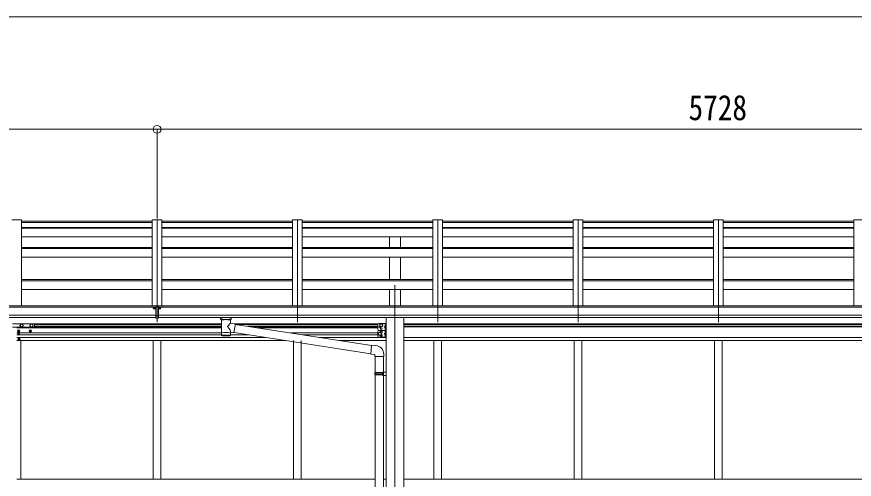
# Model space of a CAD drawing. Units: millimetres at full size, sheet at 1:40; details may follow other scales. Extents: x -11181 to 11305, y -7804 to 7716.
# Drawn here: x 3572 to 7845, y 1086 to 3446 of the extents above; entities that cross this region are included whole.
import ezdxf
from ezdxf.enums import TextEntityAlignment as Align

# ---------------------------------------------------------------- set-up
doc = ezdxf.new("R2010")
doc.units = ezdxf.units.MM
doc.header["$LTSCALE"] = 40
doc.header["$PDMODE"] = 32
doc.header["$PDSIZE"] = 40
for name, color, linetype, lineweight in [('0-1_本体', 4, 'Continuous', 9), ('0-2_部品', 7, 'Continuous', 9), ('0-8_PARTS2', 2, 'Continuous', 9), ('0-A_寸法', 6, 'Continuous', 9), ('1-1_GLASS', 4, 'Continuous', 9), ('1-2_GLASS_SEAL', 7, 'Continuous', 9)]:
    doc.layers.add(name, color=color, linetype=linetype, lineweight=lineweight)
doc.styles.add('ＭＳ ゴシック', font='')
doc.styles.get('ＭＳ ゴシック').set_extended_font_data('MS Gothic')

msp = doc.modelspace()

# ---------------------------------------------------------------- linework, layer by layer
at = {"layer": '0-1_本体'}
for p, q in [((3596.72, 2409.51), (3546.72, 2409.51)), ((3596.72, 2409.51), (3596.72, 1970.22)), ((4262.72, 2403.42), (3596.72, 2403.42)), ((3596.72, 2396.51), (4262.72, 2396.51)), ((4262.72, 2409.51), (4262.72, 1970.22)), ((4312.72, 2409.51), (4262.72, 2409.51)), ((4262.72, 2409.51), (4312.72, 2409.51)), ((4312.72, 2409.51), (4312.72, 1970.22)), ((4312.72, 2403.42), (4978.72, 2403.42)), ((4978.72, 2396.51), (4312.72, 2396.51)), ((4978.72, 2409.51), (4978.72, 1970.22)), ((4978.72, 2409.51), (5028.72, 2409.51)), ((5028.72, 2409.51), (5028.72, 1970.22)), ((5028.72, 2403.42), (5694.72, 2403.42)), ((5694.72, 2396.51), (5028.72, 2396.51)), ((5694.72, 2409.51), (5694.72, 1970.22)), ((5694.72, 2409.51), (5744.72, 2409.51)), ((5744.72, 2409.51), (5744.72, 1970.22)), ((5744.72, 2403.42), (6410.72, 2403.42)), ((6410.72, 2396.51), (5744.72, 2396.51)), ((6410.72, 2409.51), (6410.72, 1970.22)), ((6410.72, 2409.51), (6460.72, 2409.51)), ((6460.72, 2409.51), (6460.72, 1970.22)), ((6460.72, 2403.42), (7126.72, 2403.42)), ((7126.72, 2396.51), (6460.72, 2396.51)), ((7126.72, 2409.51), (7126.72, 1970.22)), ((7126.72, 2409.51), (7176.72, 2409.51)), ((7176.72, 2409.51), (7176.72, 1970.22)), ((7176.72, 2403.42), (7842.72, 2403.42)), ((7842.72, 2396.51), (7176.72, 2396.51)), ((7842.72, 2409.51), (7842.72, 1970.22)), ((7842.72, 2409.51), (7892.72, 2409.51)), ((3596.72, 2369.79), (4262.72, 2369.79)), ((3596.72, 2367.21), (4262.72, 2367.21)), ((4978.72, 2369.79), (4312.72, 2369.79)), ((4978.72, 2367.21), (4312.72, 2367.21)), ((5694.72, 2369.79), (5028.72, 2369.79)), ((5694.72, 2367.21), (5028.72, 2367.21)), ((6410.72, 2369.79), (5744.72, 2369.79)), ((6410.72, 2367.21), (5744.72, 2367.21)), ((7126.72, 2369.79), (6460.72, 2369.79)), ((7126.72, 2367.21), (6460.72, 2367.21)), ((7842.72, 2369.79), (7176.72, 2369.79)), ((7842.72, 2367.21), (7176.72, 2367.21)), ((3596.72, 2322.48), (4262.72, 2322.48)), ((4978.72, 2322.48), (4312.72, 2322.48)), ((5694.72, 2322.48), (5028.72, 2322.48)), ((5474.22, 2268.74), (5474.22, 2322.48)), ((5529.22, 2268.74), (5529.22, 2322.48)), ((6410.72, 2322.48), (5744.72, 2322.48)), ((7126.72, 2322.48), (6460.72, 2322.48)), ((7842.72, 2322.48), (7176.72, 2322.48)), ((3596.72, 2268.74), (4262.72, 2268.74)), ((4978.72, 2268.74), (4312.72, 2268.74)), ((5694.72, 2268.74), (5028.72, 2268.74)), ((6410.72, 2268.74), (5744.72, 2268.74)), ((7126.72, 2268.74), (6460.72, 2268.74)), ((7842.72, 2268.74), (7176.72, 2268.74)), ((3596.72, 2263.18), (4262.72, 2263.18)), ((4978.72, 2263.18), (4312.72, 2263.18)), ((5694.72, 2263.18), (5028.72, 2263.18)), ((6410.72, 2263.18), (5744.72, 2263.18)), ((7126.72, 2263.18), (6460.72, 2263.18)), ((7842.72, 2263.18), (7176.72, 2263.18)), ((3596.72, 2219.18), (4262.72, 2219.18)), ((4978.72, 2219.18), (4312.72, 2219.18)), ((5694.72, 2219.18), (5028.72, 2219.18)), ((5474.22, 2105.09), (5474.22, 2219.18)), ((5529.22, 2105.09), (5529.22, 2219.18)), ((6410.72, 2219.18), (5744.72, 2219.18)), ((7126.72, 2219.18), (6460.72, 2219.18)), ((7842.72, 2219.18), (7176.72, 2219.18)), ((3596.72, 2105.09), (4262.72, 2105.09)), ((3596.72, 2098.3), (4262.72, 2098.3)), ((4978.72, 2105.09), (4312.72, 2105.09)), ((4978.72, 2098.3), (4312.72, 2098.3)), ((5694.72, 2105.09), (5028.72, 2105.09)), ((5694.72, 2098.3), (5028.72, 2098.3)), ((6410.72, 2105.09), (5744.72, 2105.09)), ((6410.72, 2098.3), (5744.72, 2098.3)), ((7126.72, 2105.09), (6460.72, 2105.09)), ((7126.72, 2098.3), (6460.72, 2098.3)), ((7842.72, 2105.09), (7176.72, 2105.09)), ((7842.72, 2098.3), (7176.72, 2098.3)), ((3596.72, 2054.74), (4262.72, 2054.74)), ((4978.72, 2054.74), (4312.72, 2054.74)), ((5694.72, 2054.74), (5028.72, 2054.74)), ((5474.22, 1970.22), (5474.22, 2054.74)), ((5529.22, 1970.22), (5529.22, 2054.74)), ((6410.72, 2054.74), (5744.72, 2054.74)), ((7126.72, 2054.74), (6460.72, 2054.74)), ((7842.72, 2054.74), (7176.72, 2054.74)), ((4257.72, 1970.22), (-1410.28, 1970.22)), ((4257.72, 1963.69), (4257.72, 1970.22)), ((4312.72, 1970.22), (4262.72, 1970.22)), ((4262.72, 1970.22), (4312.72, 1970.22)), ((4317.72, 1970.22), (9985.72, 1970.22)), ((4317.72, 1963.69), (4317.72, 1970.22)), ((4281.22, 1963.51), (-1433.78, 1963.51)), ((4294.22, 1963.51), (10009.22, 1963.51)), ((-1433.78, 1922.29), (4281.22, 1922.29)), ((4281.22, 1910.44), (-1433.78, 1910.51)), ((10009.22, 1922.29), (4294.22, 1922.29)), ((4294.22, 1910.44), (10009.22, 1910.51)), ((5456.52, 1910.35), (5456.52, -945.73)), ((5546.92, 1910.35), (5546.92, -945.73))]:
    msp.add_line(p, q, dxfattribs=at)
at = {"layer": '0-2_部品'}
for p, q in [((4281.22, 1966.02), (4281.22, 1907.16)), ((4273.25, 1958.34), (4273.25, 1956.68)), ((4273.25, 1957.44), (4274.25, 1957.44)), ((4274.25, 1956.68), (4274.25, 1958.34)), ((4275.25, 1957.58), (4276.25, 1957.58)), ((4300.2, 1957.58), (4299.2, 1957.58)), ((4301.2, 1958.34), (4301.2, 1956.68)), ((4301.2, 1957.44), (4302.2, 1957.44)), ((4302.2, 1956.68), (4302.2, 1958.34)), ((4281.22, 1920.32), (4294.22, 1920.32)), ((4612.02, 1904.19), (4612.02, 1910.3)), ((4612.03, 1904.48), (4612.28, 1905.44)), ((4612.06, 1904.13), (4612.03, 1904.48)), ((4612.06, 1904.24), (4612.03, 1903.89)), ((4612.03, 1903.89), (4612.28, 1902.93)), ((4612.28, 1905.44), (4612.8, 1906.33)), ((4612.28, 1902.93), (4612.8, 1902.05)), ((4612.8, 1906.33), (4613.61, 1907.16)), ((4612.8, 1902.05), (4613.61, 1901.21)), ((4613.61, 1907.16), (4614.72, 1907.96)), ((4613.61, 1901.21), (4614.72, 1900.41)), ((4614.72, 1907.96), (4616.12, 1908.69)), ((4614.72, 1900.41), (4616.12, 1899.69)), ((4616.12, 1899.69), (4616.1, 1819.39)), ((4661.92, 1908.67), (4662.15, 1908.58)), ((4661.92, 1899.7), (4662.15, 1899.79)), ((4661.92, 1882.11), (4661.92, 1899.7)), ((4687.14, 1878.21), (4661.92, 1882.12)), ((4662.15, 1908.58), (4663.51, 1907.85)), ((4662.15, 1899.79), (4663.51, 1900.53)), ((4663.51, 1907.85), (4664.62, 1907)), ((4663.51, 1900.53), (4664.62, 1901.37)), ((4664.62, 1907), (4665.38, 1906.13)), ((4664.62, 1901.37), (4665.38, 1902.24)), ((4665.38, 1906.13), (4665.84, 1905.23)), ((4665.38, 1902.24), (4665.84, 1903.14)), ((4665.84, 1905.23), (4666.01, 1904.35)), ((4665.84, 1903.14), (4666.01, 1904.02)), ((4666.02, 1904.19), (4666.02, 1910.3)), ((4687.14, 1878.21), (4680.12, 1832.95)), ((5382.25, 1768.3), (4686.83, 1876.19)), ((4661.94, 1819.39), (4661.92, 1836.02)), ((4661.92, 1835.77), (4680.12, 1832.95)), ((5378.58, 1726.37), (4680.39, 1834.69)), ((5382.41, 1770.07), (5378.4, 1724.24)), ((5403.24, 1768.24), (5382.41, 1770.07)), ((5378.4, 1724.24), (5398.32, 1722.5)), ((5398.32, 1722.5), (5398.32, 1712.5)), ((5398.32, 1712.5), (5444.32, 1712.5)), ((5400.32, 1712.5), (5400.32, 1629.84)), ((5442.32, 1712.5), (5442.32, 1632.4)), ((5444.32, 1712.5), (5444.32, 1723.41)), ((5398.32, 1627.84), (5399.32, 1629.84)), ((5398.32, 1627.84), (5398.32, 1619.84)), ((5398.32, 1627.84), (5442.32, 1627.84)), ((5399.32, 1629.84), (5442.32, 1629.84)), ((5437.84, 1627.84), (5437.42, 1629.84)), ((5437.84, 1627.84), (5437.84, 1619.84)), ((5440.32, 1632.34), (5456.32, 1632.81)), ((5440.32, 1630.34), (5440.32, 1632.34)), ((5440.32, 1630.34), (5442.32, 1630.34)), ((5442.32, 1617.34), (5442.32, 1630.34)), ((5456.32, 1632.81), (5456.32, 1614.87)), ((5398.32, 1619.84), (5399.32, 1617.84)), ((5398.32, 1619.84), (5442.32, 1619.84)), ((5399.32, 1617.84), (5442.32, 1617.84)), ((5400.32, 1617.84), (5400.32, 673.65)), ((5437.84, 1619.84), (5437.42, 1617.84)), ((5440.32, 1615.34), (5440.32, 1617.34)), ((5440.32, 1617.34), (5442.32, 1617.34)), ((5440.32, 1615.34), (5456.32, 1614.87)), ((5442.32, 1615.28), (5442.32, 676.21))]:
    msp.add_line(p, q, dxfattribs=at)
for points in [[(4281.22, 1966.02), (4294.22, 1966.02), (4294.22, 1907.16), (4281.22, 1907.16)], [(4272.25, 1958.48), (4271.25, 1958.48), (4271.25, 1957.58), (4272.25, 1957.58)], [(4274.25, 1959.38), (4274.25, 1960.28), (4273.25, 1960.28), (4273.25, 1959.38)], [(4273.25, 1956.68), (4273.25, 1955.78), (4274.25, 1955.78), (4274.25, 1956.68)], [(4276.25, 1957.58), (4276.25, 1958.48), (4275.25, 1958.48)], [(4299.2, 1957.58), (4299.2, 1958.48), (4300.2, 1958.48)], [(4301.2, 1959.38), (4301.2, 1960.28), (4302.2, 1960.28), (4302.2, 1959.38)], [(4302.2, 1956.68), (4302.2, 1955.78), (4301.2, 1955.78), (4301.2, 1956.68)], [(4303.2, 1958.48), (4304.2, 1958.48), (4304.2, 1957.58), (4303.2, 1957.58)]]:
    msp.add_lwpolyline(points, dxfattribs=at)
for centre, radius, start, end in [((4629.09, 1858.97), 51.38, 92.46126, 104.61963), ((4648.97, 1858.97), 51.38, 75.38037, 87.53874), ((5399.32, 1723.41), 45, 0, 85)]:
    msp.add_arc(centre, radius, start, end, dxfattribs=at)
for centre, major_axis in [((4273.75, 1958.33), (5.9, 0)), ((4301.7, 1958.33), (-5.9, 0))]:
    msp.add_ellipse(centre, major_axis=major_axis, ratio=0.9, dxfattribs=at)
for centre, major_axis, ratio, start_param, end_param in [((4273.75, 1958.03), (5.9, 0), 0.9, 6.2831853, 9.424778), ((4272.25, 1959.38), (-1, 0), 0.9, 1.5707963, 3.1415927), ((4272.25, 1956.68), (1, 0), 0.9, 6.2831853, 7.8539816), ((4272.25, 1958.34), (1, 0), 0.9, 6.2831853, 6.9023328), ((4275.25, 1959.38), (1, 0), 0.9, 3.1415927, 4.712389), ((4275.25, 1958.34), (-1, 0), 0.9, 5.6640378, 6.2831853), ((4275.25, 1956.68), (-1, 0), 0.9, 4.712389, 6.2831853), ((4301.7, 1958.03), (-5.9, 0), 0.9, 3.1415927, 6.2831853), ((4300.2, 1959.38), (-1, 0), 0.9, 1.5707963, 3.1415927), ((4300.2, 1956.68), (1, 0), 0.9, 6.2831853, 7.8539816), ((4300.2, 1958.34), (1, 0), 0.9, 6.2831853, 6.9023328), ((4303.2, 1959.38), (1, 0), 0.9, 3.1415927, 4.712389), ((4303.2, 1958.34), (-1, 0), 0.9, 5.6640378, 6.2831853), ((4303.2, 1956.68), (-1, 0), 0.9, 4.712389, 6.2831853), ((4639.02, 1898.49), (-22.91, -0.42), 0.072511, 4.711586, 6.2823824), ((4639.04, 1900.12), (-22.91, -0.42), 0.072511, 4.711586, 6.2823824), ((4639, 1900.12), (22.92, -0.42), 0.07247, 0.0008089, 1.5716053), ((4639, 1898.49), (22.92, -0.42), 0.07247, 0.0008089, 1.5716053), ((4641.57, 1859.92), (20.32, 22.25), 0.045535, 4.9756507, 6.2441899), ((4650.02, 1904.19), (16, 0), 0.361356, 0, 0.0194874), ((4650.02, 1904.19), (16, 0), 0.361356, 6.2636979, 6.2831853), ((4639.02, 1862.56), (-22.81, 26.62), 0.234429, 3.1563334, 4.5976381), ((4639.02, 1819.39), (22.92, 0), 0.101955, 6.2829723, 9.4248207), ((4639.02, 1819.39), (22.92, 0), 0.101955, 3.1415499, 6.2833984), ((4639.02, 1831.83), (22.91, 0), 0.122865, 6.2831853, 9.424778)]:
    msp.add_ellipse(centre, major_axis=major_axis, ratio=ratio, start_param=start_param, end_param=end_param, dxfattribs=at)
at = {"layer": '0-8_PARTS2'}
for p, q in [((4287.72, 2406.37), (4287.72, 1887.08)), ((4287.72, 2406.37), (4287.72, 1887.08)), ((5003.72, 2406.37), (5003.72, 1887.08)), ((5719.72, 2406.37), (5719.72, 1887.08)), ((6435.72, 2406.37), (6435.72, 1887.08)), ((7151.72, 2406.37), (7151.72, 1887.08)), ((5501.72, 2075.89), (5501.72, -999.34))]:
    msp.add_line(p, q, dxfattribs=at)
at = {"layer": '0-A_寸法'}
for p, q in [((-1460.27, 3445.61), (10035.72, 3445.61)), ((-1440.28, 2871.2), (4287.72, 2871.2)), ((10015.72, 2871.2), (4287.72, 2871.2)), ((4287.72, 2871.2), (4287.72, 2415.63)), ((4287.72, 2871.2), (4287.72, 2415.63))]:
    msp.add_line(p, q, dxfattribs=at)
msp.add_point((4287.72, 2871.2), dxfattribs=at)
at = {"layer": '1-1_GLASS'}
for p, q in [((4616.12, 1879.19), (3571.74, 1879.19)), ((4616.11, 1858.19), (3571.74, 1858.19)), ((4616.11, 1875.69), (3661.72, 1875.69)), ((4616.11, 1866.69), (3661.72, 1866.69)), ((4616.11, 1863.19), (3661.72, 1863.19)), ((4681.2, 1879.19), (5416.52, 1879.19)), ((4690.06, 1875.69), (5414.55, 1875.69)), ((4748.07, 1866.69), (5414.52, 1866.69)), ((4770.63, 1863.19), (5414.52, 1863.19)), ((5414.52, 1858.19), (4802.86, 1858.19)), ((5546.92, 1879.19), (8767.92, 1879.19)), ((5546.92, 1875.69), (8767.92, 1875.69)), ((5546.92, 1866.69), (8767.92, 1866.69)), ((5546.92, 1863.19), (8767.92, 1863.19)), ((4616.11, 1832.19), (3571.74, 1832.19)), ((4616.1, 1823.19), (3571.74, 1823.19)), ((4841.52, 1809.69), (3571.74, 1809.69)), ((4754.5, 1823.19), (4661.92, 1823.19)), ((4970.45, 1832.19), (5414.52, 1832.19)), ((5028.46, 1823.19), (5414.52, 1823.19)), ((5115.48, 1809.69), (5456.52, 1809.69)), ((5546.92, 1809.69), (8767.92, 1809.69)), ((4944.65, 1793.69), (3571.74, 1793.69)), ((3591.72, 1793.69), (3591.72, 1723.69)), ((3591.72, 1793.69), (3591.72, 1086.69)), ((4267.74, 1086.69), (4267.74, 1793.69)), ((4267.74, 1774.78), (4267.74, 1723.69)), ((4307.74, 1086.69), (4307.74, 1793.69)), ((4307.74, 1768.58), (4307.74, 1723.69)), ((4983.74, 1793.69), (4983.74, 1723.69)), ((4983.74, 1086.69), (4983.74, 1793.69)), ((5023.74, 1793.69), (5023.74, 1723.69)), ((5023.74, 1086.69), (5023.74, 1793.69)), ((5456.52, 1793.69), (5218.62, 1793.69)), ((5546.92, 1793.69), (8767.92, 1793.69)), ((5699.74, 1793.69), (5699.74, 1723.69)), ((5699.74, 1793.69), (5699.74, 1086.69)), ((5739.74, 1793.69), (5739.74, 1723.69)), ((5739.74, 1793.69), (5739.74, 1086.69)), ((6415.74, 1793.69), (6415.74, 1723.69)), ((6415.74, 1793.69), (6415.74, 1086.69)), ((6455.74, 1793.69), (6455.74, 1723.69)), ((6455.74, 1793.69), (6455.74, 1086.69)), ((7131.74, 1793.69), (7131.74, 1723.69)), ((7131.74, 1793.69), (7131.74, 1086.69)), ((7171.74, 1793.69), (7171.74, 1723.69)), ((7171.74, 1793.69), (7171.74, 1086.69)), ((3571.74, 1086.69), (5400.52, 1086.69)), ((5442.72, 1086.69), (5456.72, 1086.69)), ((5546.92, 1086.69), (8767.92, 1086.69))]:
    msp.add_line(p, q, dxfattribs=at)
at = {"layer": '1-2_GLASS_SEAL'}
for p, q in [((3593.85, 1878.57), (3549.59, 1878.57)), ((3549.59, 1862.57), (3593.85, 1862.57)), ((3580.22, 1843.19), (3579.22, 1843.19)), ((3583.22, 1842.19), (3584.22, 1842.19)), ((3643.85, 1878.57), (3599.59, 1878.57)), ((3599.59, 1862.57), (3643.85, 1862.57)), ((3640.22, 1843.19), (3639.22, 1843.19)), ((3643.22, 1842.19), (3644.22, 1842.19)), ((3661.72, 1878.57), (3649.59, 1878.57)), ((3649.59, 1862.57), (3661.72, 1862.57)), ((3661.72, 1878.57), (3661.72, 1862.57)), ((5414.52, 1875.19), (5414.52, 1850.19)), ((5414.52, 1840.19), (5414.52, 1815.19)), ((5419.52, 1880.19), (5456.52, 1880.19)), ((5419.52, 1845.19), (5456.52, 1845.19)), ((5419.52, 1845.19), (5456.52, 1845.19)), ((5454.02, 1862.69), (5447.02, 1862.69)), ((5453.52, 1875.69), (5452.72, 1875.55)), ((5453.52, 1867.69), (5452.72, 1867.83)), ((5453.52, 1857.69), (5452.72, 1857.55)), ((5453.52, 1849.69), (5452.72, 1849.83)), ((5453.52, 1840.69), (5452.72, 1840.55)), ((5453.52, 1867.69), (5454.02, 1867.78)), ((5453.52, 1849.69), (5454.02, 1849.78)), ((5454.02, 1880.19), (5454.02, 1845.19)), ((5454.02, 1845.19), (5454.02, 1810.19)), ((5456.52, 1880.19), (5456.52, 1845.19)), ((5456.52, 1845.19), (5456.52, 1810.19)), ((3580.49, 1827.6), (3579.67, 1827.6)), ((3581.22, 1799.69), (3580.22, 1799.69)), ((3582.95, 1826.78), (3583.77, 1826.78)), ((3584.22, 1800.69), (3585.22, 1800.69)), ((5419.52, 1810.19), (5456.52, 1810.19)), ((5454.02, 1827.69), (5447.02, 1827.69)), ((5453.52, 1832.69), (5452.72, 1832.83)), ((5453.52, 1822.69), (5452.72, 1822.55)), ((5453.52, 1814.69), (5452.72, 1814.83)), ((5453.52, 1832.69), (5454.02, 1832.78)), ((5453.52, 1814.69), (5454.02, 1814.78))]:
    msp.add_line(p, q, dxfattribs=at)
for points in [[(3579.22, 1843.19), (3579.22, 1842.19), (3580.22, 1842.19)], [(3582.22, 1844.19), (3582.22, 1845.19), (3581.22, 1845.19), (3581.22, 1844.19)], [(3581.22, 1841.19), (3581.22, 1840.19), (3582.22, 1840.19), (3582.22, 1841.19)], [(3584.22, 1842.19), (3584.22, 1843.19), (3583.22, 1843.19)], [(3639.22, 1843.19), (3639.22, 1842.19), (3640.22, 1842.19)], [(3642.22, 1844.19), (3642.22, 1845.19), (3641.22, 1845.19), (3641.22, 1844.19)], [(3641.22, 1841.19), (3641.22, 1840.19), (3642.22, 1840.19), (3642.22, 1841.19)], [(3644.22, 1842.19), (3644.22, 1843.19), (3643.22, 1843.19)], [(5454.02, 1867.69), (5447.02, 1862.69), (5454.02, 1857.69)], [(5454.41, 1871.69), (5453.77, 1872.88), (5451.54, 1873.99)], [(5454.41, 1871.69), (5453.77, 1870.5), (5451.54, 1869.39)], [(5454.41, 1853.69), (5453.77, 1854.88), (5451.54, 1855.99)], [(5454.41, 1853.69), (5453.77, 1852.5), (5451.54, 1851.39)], [(5454.41, 1836.69), (5453.77, 1837.88), (5451.54, 1838.99)], [(5453.52, 1867.69), (5453.52, 1875.69), (5454.02, 1875.6), (5454.02, 1867.78)], [(5453.52, 1849.69), (5453.52, 1857.69), (5454.02, 1857.6), (5454.02, 1849.78)], [(5453.52, 1832.69), (5453.52, 1840.69), (5454.02, 1840.6), (5454.02, 1832.78)], [(3579.67, 1827.6), (3579.67, 1826.78), (3580.49, 1826.78)], [(3580.22, 1799.69), (3580.22, 1800.69), (3581.22, 1800.69)], [(3582.13, 1828.42), (3582.13, 1829.24), (3581.31, 1829.24), (3581.31, 1828.42)], [(3581.31, 1825.96), (3581.31, 1825.14), (3582.13, 1825.14), (3582.13, 1825.96)], [(3582.22, 1801.69), (3582.22, 1802.69), (3583.22, 1802.69), (3583.22, 1801.69)], [(3583.22, 1798.69), (3583.22, 1797.69), (3582.22, 1797.69), (3582.22, 1798.69)], [(3583.77, 1826.78), (3583.77, 1827.6), (3582.95, 1827.6)], [(3585.22, 1800.69), (3585.22, 1799.69), (3584.22, 1799.69)], [(5454.02, 1832.69), (5447.02, 1827.69), (5454.02, 1822.69)], [(5454.41, 1836.69), (5453.77, 1835.5), (5451.54, 1834.39)], [(5454.41, 1818.69), (5453.77, 1819.88), (5451.54, 1820.99)], [(5454.41, 1818.69), (5453.77, 1817.5), (5451.54, 1816.39)], [(5453.52, 1814.69), (5453.52, 1822.69), (5454.02, 1822.6), (5454.02, 1814.78)]]:
    msp.add_lwpolyline(points, dxfattribs=at)
for points in [[(3589.22, 1870.57), (3592.97, 1864.07), (3600.47, 1864.07), (3604.23, 1870.57), (3600.47, 1877.07), (3592.97, 1877.07)], [(3639.22, 1870.57), (3642.97, 1864.07), (3650.47, 1864.07), (3654.23, 1870.57), (3650.47, 1877.07), (3642.97, 1877.07)], [(5431.52, 1863.69), (5438.02, 1867.44), (5438.02, 1874.94), (5431.52, 1878.7), (5425.02, 1874.94), (5425.02, 1867.44)], [(5424.52, 1820.19), (5431.02, 1823.94), (5431.02, 1831.44), (5424.52, 1835.2), (5418.02, 1831.44), (5418.02, 1823.94)]]:
    msp.add_lwpolyline(points, close=True, dxfattribs=at)
for centre, radius in [((3581.72, 1842.69), 5.9), ((3596.72, 1870.57), 8.5), ((3596.72, 1870.57), 6.5), ((3641.72, 1842.69), 5.9), ((3646.72, 1870.57), 8.5), ((3646.72, 1870.57), 6.5), ((5431.52, 1871.19), 8.5), ((5431.52, 1871.19), 7.5), ((5431.52, 1871.19), 6.5), ((5431.52, 1854.19), 4.25), ((3582.72, 1800.19), 5.9), ((3581.72, 1827.19), 3.75), ((5424.52, 1827.69), 8.5), ((5424.52, 1827.69), 7.5), ((5424.52, 1827.69), 6.5)]:
    msp.add_circle(centre, radius, dxfattribs=at)
for centre, radius, start, end in [((3580.22, 1844.19), 1, 270, 0), ((3580.22, 1841.19), 1, 0, 90), ((3583.22, 1844.19), 1, 180, 270), ((3583.22, 1841.19), 1, 90, 180), ((3640.22, 1844.19), 1, 270, 0), ((3640.22, 1841.19), 1, 0, 90), ((3643.22, 1844.19), 1, 180, 270), ((3643.22, 1841.19), 1, 90, 180), ((5419.52, 1875.19), 5, 90, 180), ((5419.52, 1850.19), 5, 180, 270), ((5419.52, 1840.19), 5, 90, 180), ((5424.52, 1862.69), 4.25, 94.76077, 6.29431), ((5431.52, 1836.19), 4.25, 274.76077, 186.29431), ((5457.62, 1871.69), 6.5, 147.94412, 212.05588), ((5457.62, 1853.69), 6.5, 147.94412, 212.05588), ((5457.62, 1836.69), 6.5, 147.94412, 212.05588), ((5452.88, 1874.66), 0.9, 100, 147.94412), ((5452.88, 1868.72), 0.9, 212.05588, 260), ((5452.88, 1856.66), 0.9, 100, 147.94412), ((5452.88, 1850.72), 0.9, 212.05588, 260), ((5452.88, 1839.66), 0.9, 100, 147.94412), ((3580.49, 1828.42), 0.82, 270, 0), ((3580.49, 1825.96), 0.82, 0, 90), ((3581.22, 1801.69), 1, 270, 0), ((3581.22, 1798.69), 1, 0, 90), ((3582.95, 1828.42), 0.82, 180, 270), ((3582.95, 1825.96), 0.82, 90, 180), ((3584.22, 1801.69), 1, 180, 270), ((3584.22, 1798.69), 1, 90, 180), ((5419.52, 1815.19), 5, 180, 270), ((5431.52, 1819.19), 4.25, 173.70569, 85.23923), ((5457.62, 1818.69), 6.5, 147.94412, 212.05588), ((5452.88, 1833.72), 0.9, 212.05588, 260), ((5452.88, 1821.66), 0.9, 100, 147.94412), ((5452.88, 1815.72), 0.9, 212.05588, 260)]:
    msp.add_arc(centre, radius, start, end, dxfattribs=at)

# ---------------------------------------------------------------- texts
at = {"layer": '0-A_寸法', "color": 7, "style": 'ＭＳ ゴシック', "width": 0.85}
msp.add_text('5728', height=129, dxfattribs=at).set_placement((6999.72, 2879.2), align=Align.BOTTOM_LEFT)

doc.saveas('drawing.dxf')
